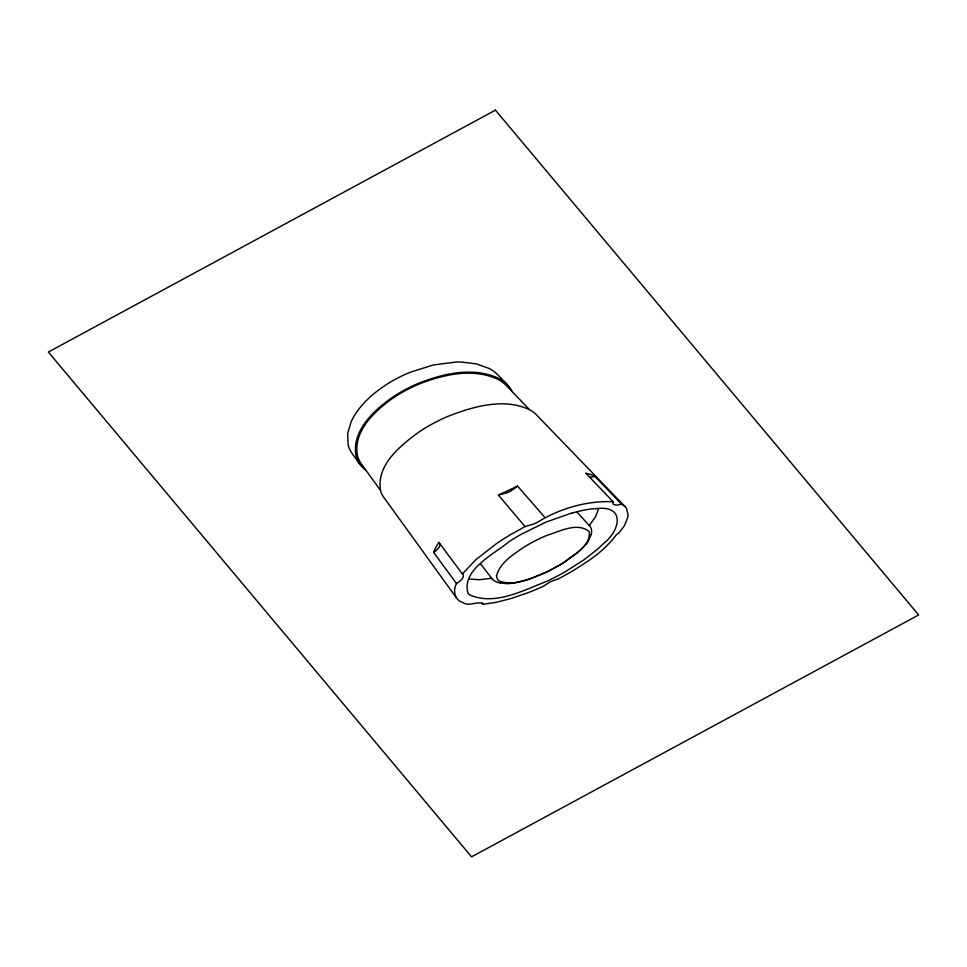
<?xml version="1.0" encoding="UTF-8"?>
<svg xmlns="http://www.w3.org/2000/svg" width="967" height="967" viewBox="0 0 967 967"><rect width="100%" height="100%" fill="white"/><g stroke="black" fill="none" stroke-linecap="round" stroke-linejoin="round"><path stroke-width="1.45" d="M598.682 508.618L595.551 516.765L589.241 525.552M591.429 534.219L588.021 541.52A51.541 42.064 11 0 1 586.812 543.164A83.077 67.799 11 0 1 576.973 552.991L562.734 563.386L545.956 572.488M585.845 473.238L613.102 501.704L613.078 503.976A1.91 1.559 11 0 0 613.356 504.339L616.438 505.209L621.624 504.182A12.728 10.383 11 0 1 625.166 506.744A11.326 9.247 11 0 1 626.592 508.606L628.067 514.867A24.84 20.271 11 0 1 627.752 517.381L624.464 525.637L618.928 533.01A35.731 29.167 11 0 0 616.245 534.944C607.772 546.041 597.183 555.396 584.733 563.205A304.545 248.555 11 0 1 570.01 572.476L558.551 578.81L551.879 581.131A55.421 45.231 11 0 0 548.7 582.75L543.49 586.195A258.394 210.891 11 0 1 527.547 592.892L511.555 598.368L496.397 602.284L482.98 604.302L482.013 602.997M438.837 542.366L462.383 573.963A2.417 1.97 11 0 1 463.157 574.616C464.511 578.617 459.228 581.53 456.509 583.572C452.677 590.196 454.514 600.048 462.528 602.405C469.031 606.974 476.368 601.063 482.738 603.529A1.704 1.39 11 0 1 482.968 604.302M462.383 573.963L475.982 559.567L496.011 543.974A295.14 240.868 11 0 1 510.08 534.908L525.045 526.58L533.893 523.957A54.309 44.325 11 0 0 538.003 521.926C560.05 508.4 587.078 500.568 613.102 501.704M544.711 517.224L517.587 486.135L511.18 490.789A45.667 37.266 11 0 1 507.179 492.747L498.428 495.056L525.045 526.58M498.428 495.056L517.587 486.135M544.917 572.972L529.082 579.257L515.363 582.763A49.063 40.046 11 0 1 507.252 583.645L506.938 583.621M572.331 512.824L545.871 522.144L520.85 534.485A289.133 235.972 11 0 0 509.331 541.435C495.237 553.547 461.332 569.442 467.907 593.013A10.383 8.473 11 0 0 469.648 594.85C494.79 606.104 523.534 590.208 547.044 581.203A283.452 231.343 11 0 0 566.106 571.231L583.766 559.953L596.772 549.788A164.499 134.256 11 0 0 603.553 543.502C620.766 530.194 625.371 504.593 595.66 508.702M491.719 578.314L479.209 579.716L468.632 578.979M506.829 583.621L500.326 583.101M589.616 477.178L591.103 477.118A18.325 14.952 11 0 0 594.79 476.332L621.624 504.182M512.111 391.599A29.264 23.885 11 0 0 507.288 384.624L497.969 374.978A33.156 27.064 11 0 0 489.097 368.439L476.163 363.834L461.356 362.057A79.548 64.922 11 0 0 455.977 362.045L433.325 364.97L410.274 372.235A153.729 125.468 11 0 0 382.122 387.465C370.699 395.551 360.111 405.366 353.185 417.659A79.548 64.922 11 0 0 351.19 421.672L347.661 433.361L348.096 444.723A33.156 27.064 11 0 0 352.314 453.777L359.954 464.341A29.276 23.897 11 0 0 366.179 470.554M625.153 506.744L536.238 414.625A26.254 21.431 11 0 0 530.835 410.359C504.871 397.207 473.709 406.382 448.253 416.233A184.624 150.671 11 0 0 418.602 432.273C400.265 445.606 375.281 465.852 380.78 491.55A26.242 21.419 11 0 0 383.669 497.171L456.521 597.981M529.396 409.524L506.225 385.47A30.847 25.178 11 0 0 498.658 379.741C473.89 367.581 444.337 374.265 419.859 383.754A157.911 128.877 11 0 0 391.816 398.936C374.024 411.7 352.653 431.862 357.548 456.086A30.859 25.178 11 0 0 361.32 463.87L380.369 490.16M576.985 512.099L589.278 525.589M480.792 564.136L491.744 578.363M438.909 542.402A64.68 52.786 11 0 0 433.603 552.362L456.509 583.572M440.094 544.058L439.429 546.923L435.851 550.815A27.402 22.362 11 0 1 433.663 552.375M572.428 513.006A102.84 83.924 11 0 1 595.624 508.533M507.288 384.624A31.403 25.638 11 0 0 499.588 378.81C474.41 366.457 444.373 373.25 419.485 382.896A160.51 130.992 11 0 0 390.958 398.331C372.875 411.313 351.166 431.802 356.122 456.436A31.391 25.613 11 0 0 359.942 464.341M589.544 525.468A13.32 10.879 11 0 1 591.26 534.171M500.265 582.968A12.946 10.564 11 0 1 491.55 578.471M585.833 473.322A24.719 20.174 11 0 1 594.838 476.284M496.518 575.764L497.207 578.834A6.406 5.234 11 0 0 499.008 580.865C515.242 587.199 533.143 577.372 548.059 571.304A176.139 143.757 11 0 0 564.269 562.141C573.927 554.526 591.055 545.92 589.229 531.596C577.251 521.66 559.494 531.632 546.693 535.452A156.678 127.862 11 0 0 536.951 539.9A169.213 138.1 11 0 0 522.954 547.793C512.631 555.046 499.915 562.794 496.518 575.764M495.43 110.153L48.35 352.048L471.57 856.847L918.65 614.952L495.43 110.153"/></g></svg>
